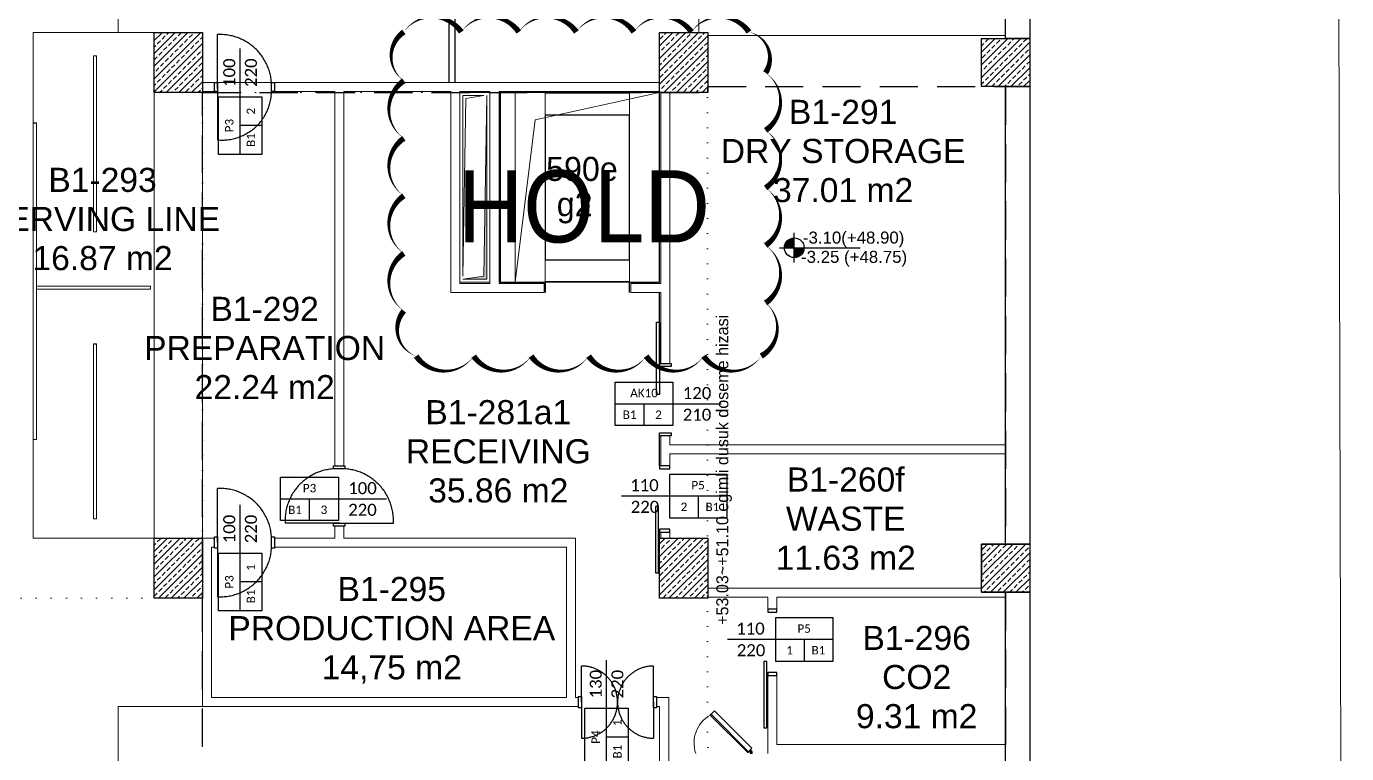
# Model space of a CAD drawing. Header units: metres. Extents: x -20317 to 2216, y -10281 to 3094.
# Drawn here: x -1971 to 223, y -5304 to -4096 of the extents above; entities that cross this region are included whole.
import ezdxf
from ezdxf.enums import TextEntityAlignment as Align

# ---------------------------------------------------------------- set-up
doc = ezdxf.new("R2010")
doc.units = ezdxf.units.M
doc.header["$MEASUREMENT"] = 0
for name, pattern in [('DASHED2', [9.525, 6.35, -3.175]), ('DOT2', [0.125, 0, -0.125]), ('HIDDEN', [9.525, 6.35, -3.175]), ('Wipeout_Contour', [5, 0, -5])]:
    doc.linetypes.add(name, pattern=pattern)
doc.layers.get('0').update_dxf_attribs({"color": 30, "lineweight": 0})
for name, color, linetype, lineweight in [('Ag-040', 2, 'Continuous', 20), ('AG-FURNITURE', 9, 'Continuous', 9), ('AG-Wall', 4, 'Continuous', 20), ('AG-Wall-Cold Room Panel', 1, 'Continuous', 18), ('AI-040', 2, 'Continuous', 20), ('AI-040 @ 250', 2, 'Continuous', 20), ('HOLD', 7, 'Continuous', 0), ('IMAR', 1, 'Continuous', 20), ('shaft', 3, 'Continuous', 20), ('SP1-Equipment', 4, 'Continuous', 9), ('SP2-Flooring', 4, 'DASHED2', 9)]:
    doc.layers.add(name, color=color, linetype=linetype, lineweight=lineweight)
for name, color, linetype in [('AG-DOOR', 2, 'Continuous'), ('AG-DOOR-NOTATION-WOODDEN', 60, 'Continuous'), ('AG-DOOR-OPENING', 9, 'HIDDEN'), ('AG-DOOR-POLYETHYLENE', 213, 'Continuous'), ('AG-PLASTER', 73, 'Continuous'), ('AR-WALL-GYP-WHITE', 44, 'Continuous'), ('V-0_Hatch_Concrete', 252, 'Continuous'), ('V-0_Notation_Level_200', 2, 'Continuous'), ('V-2_Column', 160, 'Continuous'), ('V-5_Mechanical', 222, 'Continuous')]:
    doc.layers.add(name, color=color, linetype=linetype)
doc.styles.add('$0$ARIAL', font='arial.ttf', dxfattribs={"width": 0.9})
doc.styles.add('ALANLAR_B8$0$ALANLAR_B8$0$VIVA_100', font='arial.ttf', dxfattribs={"height": 25})
doc.styles.add('ARIAL-ING', font='arial.ttf')
doc.styles.add('CALIBRI LIGHT', font='calibril.ttf')
doc.styles.add('IIS IKEA SANS', font='')
doc.styles.get('IIS IKEA SANS').set_extended_font_data('IKEA Sans')

# ---------------------------------------------------------------- blocks, each defined once
blk = doc.blocks.new('$0$150714_ARSA$0$KOLON 80X120')
at = {"layer": 'V-0_Hatch_Concrete'}
h = blk.add_hatch(dxfattribs=at)
h.set_pattern_fill('ANSI33', color=256, scale=60)
h.set_pattern_definition([(45, (-19036.79, -4512.143), (-10.606602, 10.606602), []), (45, (-19026.183, -4512.143), (-10.606602, 10.606602), [7.5, -3.75])])
h.paths.add_polyline_path([(0, 100), (80, 100), (80, 0), (0, 0)])
blk.add_lwpolyline([(0, 100), (80, 100), (80, 0), (0, 0), (0, 100)])
blk = doc.blocks.new('kolon 80x80')
at = {"layer": 'V-0_Hatch_Concrete'}
h = blk.add_hatch(dxfattribs=at)
h.set_pattern_fill('ANSI33', color=256, scale=0.6)
h.set_pattern_definition([(45, (-190.3679, -46.12143), (-0.10606602, 0.10606602), []), (45, (-190.26183, -46.12143), (-0.10606602, 0.10606602), [0.075, -0.0375])])
h.paths.add_polyline_path([(0, -0.8), (0.8, -0.8), (0.8, 0), (0, 0)])
blk.add_lwpolyline([(0, -0.8), (0, 0), (0.8, 0), (0.8, -0.8)], close=True)
blk = doc.blocks.new('*U16')
at = {"style": '$0$ARIAL'}
for tag, p in [('NO', (1.676, 0.8)), ('MAHAL', (1.676, -1.8)), ('ALAN', (1.676, -4.4))]:
    blk.add_attdef(tag, text='', height=1.6, dxfattribs=at).set_placement(p, align=Align.MIDDLE_CENTER)
blk = doc.blocks.new('A$C022B2E79')
at = {"layer": 'AG-Wall-Cold Room Panel', "ltscale": 1000}
for points in [[(1.8, 69.8, -0.39805), (1.9, 69.8), (5.2, 66.8), (3, 64.6), (0, 67.8, -0.39805), (0, 68)], [(2.9, 69.6, 0.617768), (3.4, 69.9), (3.5, 71), (0.3, 71), (0.4, 69.9, 0.617768), (0.9, 69.6, -0.364026)], [(0.6, 66.6), (0.4, 69.9, 0.617768), (0.9, 69.6, -0.364026), (2.9, 69.6, 0.617768), (3.4, 69.9), (3.3, 66.6, -0.39805), (3.2, 66.5), (0.7, 66.5, -0.39805)], [(68.5, 5.7, 0.491935), (69.9, 7.1), (7.7, 69.3, 0.499706), (6.3, 67.9)]]:
    blk.add_lwpolyline(points, format="xyb", close=True, dxfattribs=at)
blk.add_lwpolyline([(62.9, 0), (68.5, 5.7), (6.3, 67.9), (0.6, 62.2), (62.9, 0)], dxfattribs=at)
blk.add_circle((1.9, 67.9), 1, dxfattribs=at)
blk.add_circle((1.9, 67.9), 1, dxfattribs=at)
blk.add_arc((43.5, 53.5), 53.4, 299.6259, 19.0898, dxfattribs=at)
blk = doc.blocks.new('*U46')
for p, q in [((0, -493), (0, 493)), ((-493, 0), (2191, 0))]:
    blk.add_line(p, q)
at = {"const_width": 328}
for points in [[(0, 164, 0.414214), (-164, 0, 0.414214)], [(0, -164, 0.414214), (164, 0, 0.414214)]]:
    blk.add_lwpolyline(points, format="xyb", dxfattribs=at)
blk.add_circle((0, 0), 328)
at = {"style": 'ALANLAR_B8$0$ALANLAR_B8$0$VIVA_100'}
for tag, p in [('%%P0.00', (1897, 137)), ('-0.07', (1834, -502))]:
    blk.add_attdef(tag, text='', height=400, dxfattribs=at).set_placement(p, align=Align.RIGHT)
blk = doc.blocks.new('Wall_170_1', base_point=(-14433, -49338))
at = {"color": 254, "linetype": 'Wipeout_Contour', "lineweight": 0, "ltscale": 207201.36117}
blk.add_wipeout([(-16333, -49288), (-16333, -49338), (-15373, -49338), (-15373, -49288)], dxfattribs=at).dxf.layer = 'SP1-Equipment'
at = {"layer": 'SP1-Equipment', "color": 7, "linetype": 'Continuous', "lineweight": 20}
blk.add_line((-16333, -49288), (-16333, -49338), dxfattribs=at)
at = {"color": 254, "linetype": 'Wipeout_Contour', "lineweight": 0, "ltscale": 206052.066139}
blk.add_wipeout([(-15343, -49288), (-15343, -49338), (-14433, -49338), (-14433, -49288)], dxfattribs=at).dxf.layer = 'SP1-Equipment'
at = {"layer": 'SP1-Equipment', "color": 7, "linetype": 'Continuous', "lineweight": 20}
blk.add_line((-14433, -49338), (-14433, -49288), dxfattribs=at)
at = {"color": 254, "linetype": 'Wipeout_Contour', "lineweight": 0, "ltscale": 361626.926462}
blk.add_wipeout([(-15373, -49338), (-15343, -49338), (-15343, -49313), (-15347, -49324), (-15358, -49328), (-15368, -49324), (-15373, -49313)], dxfattribs=at).dxf.layer = 'SP1-Equipment'
at = {"color": 254, "linetype": 'Wipeout_Contour', "lineweight": 0, "ltscale": 361462.396585}
blk.add_wipeout([(-15373, -49313), (-15368, -49303), (-15358, -49298), (-15347, -49303), (-15343, -49313), (-15343, -49288), (-15373, -49288)], dxfattribs=at).dxf.layer = 'SP1-Equipment'
at = {"layer": 'SP1-Equipment', "color": 7, "linetype": 'Continuous', "lineweight": 20}
for p, q in [((-14433, -49288), (-16333, -49288)), ((-16333, -49338), (-14433, -49338))]:
    blk.add_line(p, q, dxfattribs=at)
blk = doc.blocks.new('Wall_171_1', base_point=(-16383, -52056))
at = {"color": 254, "linetype": 'Wipeout_Contour', "lineweight": 0, "ltscale": 198312.265865}
blk.add_wipeout([(-16333, -46797), (-16383, -46797), (-16383, -46806), (-16333, -46806)], dxfattribs=at).dxf.layer = 'SP1-Equipment'
at = {"color": 254, "linetype": 'Wipeout_Contour', "lineweight": 0, "ltscale": 200488.028251}
blk.add_wipeout([(-16333, -46836), (-16383, -46836), (-16383, -47918), (-16333, -47918)], dxfattribs=at).dxf.layer = 'SP1-Equipment'
at = {"color": 254, "linetype": 'Wipeout_Contour', "lineweight": 0, "ltscale": 347208.954913}
blk.add_wipeout([(-16383, -46836), (-16362, -46836), (-16373, -46832), (-16377, -46821), (-16373, -46810), (-16362, -46806), (-16383, -46806)], dxfattribs=at).dxf.layer = 'SP1-Equipment'
at = {"color": 254, "linetype": 'Wipeout_Contour', "lineweight": 0, "ltscale": 205206.508532}
blk.add_wipeout([(-16333, -47948), (-16383, -47948), (-16383, -49298), (-16333, -49298)], dxfattribs=at).dxf.layer = 'SP1-Equipment'
at = {"color": 254, "linetype": 'Wipeout_Contour', "lineweight": 0, "ltscale": 347152.068515}
blk.add_wipeout([(-16362, -46806), (-16351, -46810), (-16347, -46821), (-16351, -46832), (-16362, -46836), (-16333, -46836), (-16333, -46806)], dxfattribs=at).dxf.layer = 'SP1-Equipment'
at = {"color": 254, "linetype": 'Wipeout_Contour', "lineweight": 0, "ltscale": 354564.715122}
blk.add_wipeout([(-16383, -47948), (-16360, -47948), (-16370, -47944), (-16375, -47933), (-16370, -47923), (-16360, -47918), (-16383, -47918)], dxfattribs=at).dxf.layer = 'SP1-Equipment'
at = {"color": 254, "linetype": 'Wipeout_Contour', "lineweight": 0, "ltscale": 210749.615782}
blk.add_wipeout([(-16333, -49328), (-16383, -49328), (-16383, -50838), (-16333, -50838)], dxfattribs=at).dxf.layer = 'SP1-Equipment'
at = {"layer": 'SP1-Equipment', "color": 7, "linetype": 'Continuous', "lineweight": 20}
blk.add_line((-16333, -46797), (-16383, -46797), dxfattribs=at)
at = {"color": 254, "linetype": 'Wipeout_Contour', "lineweight": 0, "ltscale": 354508.994104}
blk.add_wipeout([(-16360, -47918), (-16349, -47923), (-16345, -47933), (-16349, -47944), (-16360, -47948), (-16333, -47948), (-16333, -47918)], dxfattribs=at).dxf.layer = 'SP1-Equipment'
at = {"color": 254, "linetype": 'Wipeout_Contour', "lineweight": 0, "ltscale": 363716.422833}
blk.add_wipeout([(-16383, -49328), (-16358, -49328), (-16369, -49324), (-16373, -49313), (-16369, -49303), (-16358, -49298), (-16383, -49298)], dxfattribs=at).dxf.layer = 'SP1-Equipment'
at = {"color": 254, "linetype": 'Wipeout_Contour', "lineweight": 0, "ltscale": 215923.097581}
blk.add_wipeout([(-16333, -50868), (-16383, -50868), (-16383, -52016), (-16333, -52016)], dxfattribs=at).dxf.layer = 'SP1-Equipment'
at = {"color": 254, "linetype": 'Wipeout_Contour', "lineweight": 0, "ltscale": 363662.102011}
blk.add_wipeout([(-16358, -49298), (-16348, -49303), (-16343, -49313), (-16348, -49324), (-16358, -49328), (-16333, -49328), (-16333, -49298)], dxfattribs=at).dxf.layer = 'SP1-Equipment'
at = {"color": 254, "linetype": 'Wipeout_Contour', "lineweight": 0, "ltscale": 373965.72408}
blk.add_wipeout([(-16383, -50868), (-16361, -50868), (-16372, -50864), (-16376, -50853), (-16372, -50842), (-16361, -50838), (-16383, -50838)], dxfattribs=at).dxf.layer = 'SP1-Equipment'
at = {"color": 254, "linetype": 'Wipeout_Contour', "lineweight": 0, "ltscale": 218245.229836}
blk.add_wipeout([(-16333, -52046), (-16383, -52046), (-16383, -52056), (-16333, -52056)], dxfattribs=at).dxf.layer = 'SP1-Equipment'
at = {"color": 254, "linetype": 'Wipeout_Contour', "lineweight": 0, "ltscale": 373912.900157}
blk.add_wipeout([(-16361, -50838), (-16350, -50842), (-16346, -50853), (-16350, -50864), (-16361, -50868), (-16333, -50868), (-16333, -50838)], dxfattribs=at).dxf.layer = 'SP1-Equipment'
at = {"color": 254, "linetype": 'Wipeout_Contour', "lineweight": 0, "ltscale": 381824.726919}
blk.add_wipeout([(-16383, -52046), (-16360, -52046), (-16371, -52042), (-16375, -52031), (-16371, -52021), (-16360, -52016), (-16383, -52016)], dxfattribs=at).dxf.layer = 'SP1-Equipment'
at = {"color": 254, "linetype": 'Wipeout_Contour', "lineweight": 0, "ltscale": 381772.985212}
blk.add_wipeout([(-16360, -52016), (-16349, -52021), (-16345, -52031), (-16349, -52042), (-16360, -52046), (-16333, -52046), (-16333, -52016)], dxfattribs=at).dxf.layer = 'SP1-Equipment'
at = {"layer": 'SP1-Equipment', "color": 7, "linetype": 'Continuous', "lineweight": 20}
for p, q in [((-16383, -46797), (-16383, -52056)), ((-16333, -52056), (-16333, -46797)), ((-16383, -52056), (-16333, -52056))]:
    blk.add_line(p, q, dxfattribs=at)
blk = doc.blocks.new('Wall_172_1', base_point=(-15383, -48388))
at = {"color": 254, "linetype": 'Wipeout_Contour', "lineweight": 0, "ltscale": 192022.916666}
blk.add_wipeout([(-15333, -45480), (-15383, -45480), (-15383, -45486), (-15333, -45486)], dxfattribs=at).dxf.layer = 'SP1-Equipment'
at = {"color": 254, "linetype": 'Wipeout_Contour', "lineweight": 0, "ltscale": 194701.734245}
blk.add_wipeout([(-15333, -45516), (-15383, -45516), (-15383, -46861), (-15333, -46861)], dxfattribs=at).dxf.layer = 'SP1-Equipment'
at = {"color": 254, "linetype": 'Wipeout_Contour', "lineweight": 0, "ltscale": 336189.725364}
blk.add_wipeout([(-15383, -45516), (-15359, -45516), (-15370, -45511), (-15374, -45501), (-15370, -45490), (-15359, -45486), (-15383, -45486)], dxfattribs=at).dxf.layer = 'SP1-Equipment'
at = {"color": 254, "linetype": 'Wipeout_Contour', "lineweight": 0, "ltscale": 200137.150404}
blk.add_wipeout([(-15333, -46891), (-15383, -46891), (-15383, -48346), (-15333, -48346)], dxfattribs=at).dxf.layer = 'SP1-Equipment'
at = {"color": 254, "linetype": 'Wipeout_Contour', "lineweight": 0, "ltscale": 336134.549065}
blk.add_wipeout([(-15359, -45486), (-15348, -45490), (-15344, -45501), (-15348, -45511), (-15359, -45516), (-15333, -45516), (-15333, -45486)], dxfattribs=at).dxf.layer = 'SP1-Equipment'
at = {"color": 254, "linetype": 'Wipeout_Contour', "lineweight": 0, "ltscale": 345323.466284}
blk.add_wipeout([(-15383, -46891), (-15359, -46891), (-15369, -46887), (-15374, -46876), (-15369, -46866), (-15359, -46861), (-15383, -46861)], dxfattribs=at).dxf.layer = 'SP1-Equipment'
at = {"color": 254, "linetype": 'Wipeout_Contour', "lineweight": 0, "ltscale": 203043.145615}
blk.add_wipeout([(-15333, -48376), (-15383, -48376), (-15383, -48388), (-15333, -48388)], dxfattribs=at).dxf.layer = 'SP1-Equipment'
at = {"layer": 'SP1-Equipment', "color": 7, "linetype": 'Continuous', "lineweight": 20}
blk.add_line((-15333, -45480), (-15383, -45480), dxfattribs=at)
at = {"color": 254, "linetype": 'Wipeout_Contour', "lineweight": 0, "ltscale": 345269.749412}
blk.add_wipeout([(-15359, -46861), (-15348, -46866), (-15344, -46876), (-15348, -46887), (-15359, -46891), (-15333, -46891), (-15333, -46861)], dxfattribs=at).dxf.layer = 'SP1-Equipment'
at = {"color": 254, "linetype": 'Wipeout_Contour', "lineweight": 0, "ltscale": 355215.109892}
blk.add_wipeout([(-15383, -48376), (-15361, -48376), (-15372, -48371), (-15376, -48361), (-15372, -48350), (-15361, -48346), (-15383, -48346)], dxfattribs=at).dxf.layer = 'SP1-Equipment'
at = {"color": 254, "linetype": 'Wipeout_Contour', "lineweight": 0, "ltscale": 355162.897255}
blk.add_wipeout([(-15361, -48346), (-15350, -48350), (-15346, -48361), (-15350, -48371), (-15361, -48376), (-15333, -48376), (-15333, -48346)], dxfattribs=at).dxf.layer = 'SP1-Equipment'
at = {"layer": 'SP1-Equipment', "color": 7, "linetype": 'Continuous', "lineweight": 20}
for p, q in [((-15383, -45480), (-15383, -48388)), ((-15333, -48388), (-15333, -45480)), ((-15383, -48388), (-15333, -48388))]:
    blk.add_line(p, q, dxfattribs=at)
blk = doc.blocks.new('Wall_173_1', base_point=(-15333, -50238))
at = {"color": 254, "linetype": 'Wipeout_Contour', "lineweight": 0, "ltscale": 221347.691694}
blk.add_wipeout([(-15383, -53166), (-15333, -53166), (-15333, -53160), (-15383, -53160)], dxfattribs=at).dxf.layer = 'SP1-Equipment'
at = {"color": 254, "linetype": 'Wipeout_Contour', "lineweight": 0, "ltscale": 218571.45736}
blk.add_wipeout([(-15383, -53130), (-15333, -53130), (-15333, -51749), (-15383, -51749)], dxfattribs=at).dxf.layer = 'SP1-Equipment'
at = {"color": 254, "linetype": 'Wipeout_Contour', "lineweight": 0, "ltscale": 213031.834597}
blk.add_wipeout([(-15383, -51719), (-15333, -51719), (-15333, -50271), (-15383, -50271)], dxfattribs=at).dxf.layer = 'SP1-Equipment'
at = {"color": 254, "linetype": 'Wipeout_Contour', "lineweight": 0, "ltscale": 387265.683132}
blk.add_wipeout([(-15383, -53130), (-15383, -53160), (-15360, -53160), (-15371, -53156), (-15375, -53145), (-15371, -53135), (-15360, -53130)], dxfattribs=at).dxf.layer = 'SP1-Equipment'
at = {"color": 254, "linetype": 'Wipeout_Contour', "lineweight": 0, "ltscale": 210137.247603}
blk.add_wipeout([(-15383, -50241), (-15333, -50241), (-15333, -50238), (-15383, -50238)], dxfattribs=at).dxf.layer = 'SP1-Equipment'
at = {"color": 254, "linetype": 'Wipeout_Contour', "lineweight": 0, "ltscale": 377790.922296}
blk.add_wipeout([(-15383, -51719), (-15383, -51749), (-15362, -51749), (-15372, -51745), (-15377, -51734), (-15372, -51724), (-15362, -51719)], dxfattribs=at).dxf.layer = 'SP1-Equipment'
at = {"color": 254, "linetype": 'Wipeout_Contour', "lineweight": 0, "ltscale": 387217.787333}
blk.add_wipeout([(-15360, -53130), (-15349, -53135), (-15345, -53145), (-15349, -53156), (-15360, -53160), (-15333, -53160), (-15333, -53130)], dxfattribs=at).dxf.layer = 'SP1-Equipment'
at = {"layer": 'SP1-Equipment', "color": 7, "linetype": 'Continuous', "lineweight": 20}
blk.add_line((-15383, -53166), (-15333, -53166), dxfattribs=at)
at = {"color": 254, "linetype": 'Wipeout_Contour', "lineweight": 0, "ltscale": 367875.05554}
blk.add_wipeout([(-15383, -50241), (-15383, -50271), (-15358, -50271), (-15368, -50266), (-15373, -50256), (-15368, -50245), (-15358, -50241)], dxfattribs=at).dxf.layer = 'SP1-Equipment'
at = {"color": 254, "linetype": 'Wipeout_Contour', "lineweight": 0, "ltscale": 377741.835805}
blk.add_wipeout([(-15362, -51719), (-15351, -51724), (-15347, -51734), (-15351, -51745), (-15362, -51749), (-15333, -51749), (-15333, -51719)], dxfattribs=at).dxf.layer = 'SP1-Equipment'
at = {"color": 254, "linetype": 'Wipeout_Contour', "lineweight": 0, "ltscale": 367824.633291}
blk.add_wipeout([(-15358, -50241), (-15347, -50245), (-15343, -50256), (-15347, -50266), (-15358, -50271), (-15333, -50271), (-15333, -50241)], dxfattribs=at).dxf.layer = 'SP1-Equipment'
at = {"layer": 'SP1-Equipment', "color": 7, "linetype": 'Continuous', "lineweight": 20}
for p, q in [((-15383, -50238), (-15383, -53166)), ((-15333, -50238), (-15383, -50238)), ((-15333, -53166), (-15333, -50238))]:
    blk.add_line(p, q, dxfattribs=at)
blk = doc.blocks.new('A$C261E3135')
at = {"layer": 'IMAR', "lineweight": 20}
blk.add_lwpolyline([(27.584, -93.428), (9.075, -6.224), (7.982, -4.119), (4.604, -0.557), (2.842, 0.329), (-93.302, -10.366)], dxfattribs=at)
blk = doc.blocks.new('*U118')
blk.add_lwpolyline([(1000, -450), (2200, -450), (2200, 450), (1000, 450)], close=True)
for points in [[(2200, 0), (0, 0)], [(1600, -450), (1600, 0)]]:
    blk.add_lwpolyline(points)
at = {"style": 'CALIBRI LIGHT'}
for tag, height, p in [('GENİŞLİK', 250, (500, 225)), ('KAPIKODU', 175, (1600, 225)), ('YÜKSEKLİK', 250, (500, -225)), ('KATTAKI.SAYISI', 175, (1300, -225)), ('BULUNDUGU.KAT', 175, (1900, -225))]:
    blk.add_attdef(tag, text='', height=height, dxfattribs=at).set_placement(p, align=Align.MIDDLE_CENTER)

msp = doc.modelspace()

# ---------------------------------------------------------------- hatches: boundary and pattern name
at = {"layer": 'shaft'}
h = msp.add_hatch(color=256, dxfattribs=at)
h.dxf.hatch_style = 1
h.paths.add_polyline_path([(-1245.4, -4515.9), (-1205.4, -4515.9), (-1205.4, -4210.9), (-1210.4, -4510.9)])

# ---------------------------------------------------------------- linework, layer by layer
for points in [[(-1108.4, -4206.9), (-968.4, -4206.9), (-968.4, -4243.4), (-1108.4, -4243.4)], [(-1108.4, -4483.4), (-968.4, -4483.4), (-968.4, -4519.9), (-1108.4, -4519.9)]]:
    msp.add_lwpolyline(points, close=True)
at = {"layer": 'Ag-040', "color": 2, "linetype": 'HIDDEN', "lineweight": -2, "ltscale": 10, "transparency": 33554610}
msp.add_lwpolyline([(-343.4, -7475.9), (-838.4, -7475.9), (-838.4, -6625.9), (-1678.4, -6625.9), (-1678.4, -4205.9), (-838.4, -4205.9), (-838.4, -4195.9), (-343.4, -4195.9), (-343.4, -4955.9), (-383.4, -4955.9), (-383.4, -5035.9), (-343.4, -5035.9), (-343.4, -5795.9), (-383.4, -5795.9), (-383.4, -5875.9), (-343.4, -5875.9), (-343.4, -6635.9), (-383.4, -6635.9), (-383.4, -6715.9), (-343.4, -6715.9), (-343.4, -6820.9)], close=True, dxfattribs=at)
at = {"layer": 'AG-DOOR', "ltscale": 0.3}
for points in [[(-1658.4, -4188.9), (-1653.4, -4188.9), (-1653.4, -4203.9), (-1658.4, -4203.9)], [(-1563.4, -4188.9), (-1558.4, -4188.9), (-1558.4, -4203.9), (-1563.4, -4203.9)], [(-1460.4, -4830.9), (-1460.4, -4825.9), (-1441.4, -4825.9), (-1441.4, -4830.9)], [(-918.4, -4825.9), (-918.4, -4830.9), (-901.4, -4830.9), (-901.4, -4825.9)], [(-925.4, -5003.4), (-920.4, -5003.4), (-920.4, -4893.4), (-925.4, -4893.4)], [(-1460.4, -4925.9), (-1460.4, -4920.9), (-1441.4, -4920.9), (-1441.4, -4925.9)], [(-918.4, -4930.9), (-918.4, -4935.9), (-901.4, -4935.9), (-901.4, -4930.9)], [(-1658.4, -4943.9), (-1653.4, -4943.9), (-1653.4, -4962.9), (-1658.4, -4962.9)], [(-1563.4, -4943.9), (-1558.4, -4943.9), (-1558.4, -4962.9), (-1563.4, -4962.9)], [(-738.4, -5063.9), (-738.4, -5068.9), (-723.4, -5068.9), (-723.4, -5063.9)], [(-745.4, -5261.1), (-740.4, -5261.1), (-740.4, -5151.1), (-745.4, -5151.1)], [(-738.4, -5168.9), (-738.4, -5173.9), (-723.4, -5173.9), (-723.4, -5168.9)], [(-1048.4, -5227.9), (-1053.4, -5227.9), (-1053.4, -5208.9), (-1048.4, -5208.9)], [(-923.4, -5227.9), (-928.4, -5227.9), (-928.4, -5208.9), (-923.4, -5208.9)]]:
    msp.add_lwpolyline(points, close=True, dxfattribs=at)
at = {"layer": 'AG-DOOR'}
for points in [[(-918.4, -4707.3), (-923.4, -4707.3), (-923.4, -4587.3), (-918.4, -4587.3), (-918.4, -4707.3)], [(-899.4, -4655.9), (-899.4, -4660.9), (-918.4, -4660.9), (-918.4, -4655.9), (-899.4, -4655.9)], [(-899.4, -4770.9), (-899.4, -4775.9), (-918.4, -4775.9), (-918.4, -4770.9), (-899.4, -4770.9)]]:
    msp.add_lwpolyline(points, dxfattribs=at)
at = {"layer": 'AG-DOOR-OPENING', "ltscale": 150}
for points in [[(-1653.4, -4199.4), (-1653.4, -4109.4)], [(-1653.4, -4199.4), (-1653.4, -4284.4)], [(-1653.4, -4953.4), (-1653.4, -4863.4)], [(-1450.9, -4920.9), (-1540.9, -4920.9)], [(-1450.9, -4920.9), (-1360.9, -4920.9)], [(-1653.4, -4953.4), (-1653.4, -5043.4)], [(-1048.4, -5218.4), (-1048.4, -5158.4)], [(-928.4, -5218.4), (-928.4, -5158.4)], [(-1048.4, -5218.4), (-1048.4, -5278.4)], [(-928.4, -5218.4), (-928.4, -5278.4)]]:
    msp.add_lwpolyline(points, dxfattribs=at)
for centre, radius, start, end in [((-1649.3, -4195.3), 86, 357.2726, 92.7274), ((-1645.5, -4202.6), 82.1, 264.448, 2.2789), ((-1455, -4916.8), 86, 87.2726, 182.7274), ((-1446.8, -4916.8), 86, 357.2726, 92.7274), ((-1649.3, -4949.3), 86, 357.2726, 92.7274), ((-1649.3, -4957.5), 86, 267.2726, 2.7274), ((-1048.4, -5218.4), 60, 0, 90), ((-928.4, -5218.4), 60, 90, 180), ((-1048.4, -5218.4), 60, 270, 360), ((-928.4, -5218.4), 60, 180, 270)]:
    msp.add_arc(centre, radius, start, end, dxfattribs=at)
at = {"layer": 'AG-PLASTER'}
for p, q in [((-918.4, -4205.9), (-1183.4, -4205.9)), ((-1183.4, -4205.9), (-1183.4, -4520.9)), ((-918.4, -4520.9), (-918.4, -4205.9)), ((-1183.4, -4520.9), (-1108.4, -4520.9)), ((-1108.4, -4520.9), (-1108.4, -4537.9)), ((-968.4, -4537.9), (-968.4, -4520.9)), ((-968.4, -4520.9), (-918.4, -4520.9)), ((-918.4, -4655.9), (-918.4, -4537.9)), ((-918.4, -4825.9), (-918.4, -4775.9)), ((-918.4, -4945.9), (-918.4, -4935.9))]:
    msp.add_line(p, q, dxfattribs=at)
at = {"layer": 'AG-Wall'}
for p, q in [((-853.4, -3365.9), (-853.4, -4105.9)), ((-1265.4, -4537.9), (-1265.4, -4203.9)), ((-1250.4, -4522.9), (-1250.4, -4203.9)), ((-1200.4, -4522.9), (-1250.4, -4522.9)), ((-1458.4, -4825.9), (-1443.4, -4825.9)), ((-1678.4, -4945.9), (-1678.4, -5225.9)), ((-1658.4, -4945.9), (-1678.4, -4945.9)), ((-1658.4, -4960.9), (-1658.4, -4945.9)), ((-1458.4, -4945.9), (-1558.4, -4945.9)), ((-1558.4, -4960.9), (-1558.4, -4945.9)), ((-1058.4, -4945.9), (-1443.4, -4945.9)), ((-1658.4, -4960.9), (-1663.4, -4960.9)), ((-1663.4, -4960.9), (-1663.4, -5210.9)), ((-1073.4, -4960.9), (-1558.4, -4960.9)), ((-723.4, -5063.9), (-738.4, -5063.9)), ((-723.4, -5173.9), (-738.4, -5173.9)), ((-1073.4, -5210.9), (-1663.4, -5210.9)), ((-1053.4, -5210.9), (-1058.4, -5210.9)), ((-1053.4, -5225.9), (-1678.4, -5225.9))]:
    msp.add_line(p, q, dxfattribs=at)
at = {"layer": 'AG-Wall', "linetype": 'Continuous', "transparency": 33554687}
for p, q in [((-1658.4, -4188.9), (-1678.4, -4188.9)), ((-1658.4, -4203.9), (-1658.4, -4188.9)), ((-1200.4, -4188.9), (-1558.4, -4188.9)), ((-1558.4, -4203.9), (-1558.4, -4188.9)), ((-1200.4, -4188.9), (-918.4, -4188.9)), ((-1658.4, -4203.9), (-1678.4, -4203.9)), ((-1458.4, -4203.9), (-1558.4, -4203.9)), ((-1265.4, -4203.9), (-1443.4, -4203.9)), ((-1200.4, -4203.9), (-1250.4, -4203.9)), ((-1200.4, -4522.9), (-1200.4, -4203.9)), ((-918.4, -4203.9), (-1185.4, -4203.9)), ((-1185.4, -4203.9), (-1185.4, -4522.9)), ((-916.4, -4522.9), (-916.4, -4205.9)), ((-901.4, -4205.9), (-901.4, -4655.9)), ((-1110.4, -4537.9), (-1265.4, -4537.9)), ((-1185.4, -4522.9), (-1110.4, -4522.9)), ((-1110.4, -4522.9), (-1110.4, -4537.9)), ((-966.4, -4537.9), (-966.4, -4522.9)), ((-966.4, -4522.9), (-916.4, -4522.9)), ((-916.4, -4537.9), (-966.4, -4537.9)), ((-916.4, -4655.9), (-916.4, -4537.9))]:
    msp.add_line(p, q, dxfattribs=at)
at = {"layer": 'AG-Wall', "ltscale": 0.3}
for p, q in [((-1458.4, -4203.9), (-1458.4, -4825.9)), ((-1443.4, -4203.9), (-1443.4, -4825.9)), ((-1443.4, -4925.9), (-1458.4, -4925.9)), ((-1458.4, -4925.9), (-1458.4, -4945.9)), ((-1443.4, -4925.9), (-1443.4, -4945.9))]:
    msp.add_line(p, q, dxfattribs=at)
at = {"layer": 'AG-Wall', "ltscale": 2.5}
for p, q in [((-901.4, -4775.9), (-916.4, -4775.9)), ((-916.4, -4775.9), (-916.4, -4825.9)), ((-901.4, -4775.9), (-901.4, -4790.9)), ((-343.4, -4790.9), (-901.4, -4790.9)), ((-918.4, -4825.9), (-901.4, -4825.9)), ((-343.4, -4805.9), (-901.4, -4805.9)), ((-901.4, -4805.9), (-901.4, -4825.9)), ((-918.4, -4935.9), (-901.4, -4935.9)), ((-916.4, -4935.9), (-916.4, -4945.9)), ((-901.4, -4935.9), (-901.4, -4945.9)), ((-1058.4, -4945.9), (-1058.4, -5210.9)), ((-1073.4, -4960.9), (-1073.4, -5210.9)), ((-838.4, -5028.9), (-383.4, -5028.9)), ((-838.4, -5043.9), (-738.4, -5043.9)), ((-738.4, -5043.9), (-738.4, -5063.9)), ((-723.4, -5043.9), (-723.4, -5063.9)), ((-723.4, -5043.9), (-343.4, -5043.9)), ((-723.4, -5173.9), (-738.4, -5173.9)), ((-738.4, -5173.9), (-738.4, -5303.9)), ((-723.4, -5173.9), (-723.4, -5288.9)), ((-1053.4, -5210.9), (-1053.4, -5225.9)), ((-923.4, -5210.9), (-903.4, -5210.9)), ((-923.4, -5210.9), (-923.4, -5225.9)), ((-903.4, -5210.9), (-903.4, -5785.9)), ((-918.4, -5225.9), (-918.4, -5785.9)), ((-723.4, -5288.9), (-343.4, -5288.9))]:
    msp.add_line(p, q, dxfattribs=at)
for points in [[(-838.4, -4110.9), (-343.4, -4110.9)], [(-923.4, -5225.9), (-918.4, -5225.9)]]:
    msp.add_lwpolyline(points, dxfattribs=at)
at = {"layer": 'AG-Wall', "linetype": 'Continuous', "transparency": 33554687}
msp.add_lwpolyline([(-916.4, -4655.9), (-901.4, -4655.9)], dxfattribs=at)
at = {"layer": 'AR-WALL-GYP-WHITE', "ltscale": 0.3}
for p, q in [((-1268.4, -4188.9), (-1268.4, -3000.9)), ((-1258.4, -4188.9), (-1258.4, -3515.9))]:
    msp.add_line(p, q, dxfattribs=at)
at = {"layer": 'HOLD'}
msp.add_lwpolyline([(-1343.6, -4105.1, 0, 9.56, -0.520567), (-1248, -4105.1, 0, 9.56, -0.520567), (-1152.4, -4105.1, 0, 9.56, -0.520567), (-1056.8, -4105.1, 0, 9.56, -0.520567), (-961.2, -4105.1, 0, 9.56, -0.520567), (-865.6, -4105.1, 0, 9.56, -0.520567), (-770, -4105.1, 0, 9.56, -0.520567), (-742.3, -4172.9, 0, 9.56, -0.520567), (-742.3, -4268.5, 0, 9.56, -0.520567), (-742.3, -4364.1, 0, 9.56, -0.520567), (-742.3, -4459.7, 0, 9.56, -0.520567), (-742.3, -4555.3, 0, 9.56, -0.520567), (-749.6, -4643.6, 0, 9.56, -0.520567), (-845.2, -4643.6, 0, 9.56, -0.520567), (-940.8, -4643.6, 0, 9.56, -0.520567), (-1036.4, -4643.6, 0, 9.56, -0.520567), (-1132, -4643.6, 0, 9.56, -0.520567), (-1227.5, -4643.6, 0, 9.56, -0.520567), (-1323.1, -4643.6, 0, 9.56, -0.520567), (-1343.6, -4568.5, 0, 9.56, -0.520567), (-1343.6, -4472.9, 0, 9.56, -0.520567), (-1343.6, -4377.3, 0, 9.56, -0.520567), (-1343.6, -4281.7, 0, 9.56, -0.520567), (-1343.6, -4186.1, 0, 9.56, -0.520567)], format="xyseb", close=True, dxfattribs=at)
at = {"layer": 'shaft', "linetype": 'DOT2', "ltscale": 200}
msp.add_line((-838.4, -8405.9), (-838.7, -4095.9), dxfattribs=at)
at = {"layer": 'shaft', "linetype": 'DOT2', "ltscale": 20000}
msp.add_line((-303.4, -4095.9), (-838.7, -4095.9), dxfattribs=at)
at = {"layer": 'shaft', "linetype": 'DOT2', "ltscale": 200}
msp.add_lwpolyline([(-1213.4, -4205.9), (-1678.4, -4205.9), (-1678.4, -5045.9), (-3358.4, -5045.9), (-3358.4, -6625.9)], dxfattribs=at)
at = {"layer": 'shaft'}
for points in [[(-1200.4, -4520.9), (-1200.4, -4205.9), (-1250.4, -4205.9), (-1250.4, -4520.9)], [(-1158.4, -4205.9), (-918.4, -4205.9), (-918.4, -4520.9), (-1158.4, -4520.9)]]:
    msp.add_lwpolyline(points, close=True, dxfattribs=at)
for points in [[(-1210.4, -4210.9), (-1245.4, -4210.9), (-1245.4, -4510.9), (-1240.4, -4215.9), (-1210.4, -4210.9)], [(-1245.4, -4515.9), (-1205.4, -4515.9), (-1205.4, -4210.9), (-1210.4, -4510.9), (-1245.4, -4515.9)], [(-1158.4, -4520.9), (-1125.5, -4250.9), (-918.4, -4205.9)]]:
    msp.add_lwpolyline(points, dxfattribs=at)
at = {"layer": 'SP2-Flooring', "color": 30, "linetype": 'Continuous', "lineweight": 20}
for p, q in [((-1818.4, -5225.9), (-1818.4, -6370.9)), ((-1678.4, -5225.9), (-1818.4, -5225.9))]:
    msp.add_line(p, q, dxfattribs=at)
msp.add_lwpolyline([(-1268.4, -3315.9), (-1678.4, -3315.9), (-1678.4, -3365.9), (-1818.4, -3365.9), (-1818.4, -4105.9), (-1678.4, -4105.9), (-1678.4, -4188.9), (-1268.4, -4188.9)], close=True, dxfattribs=at)
at = {"layer": 'V-2_Column'}
for points in [[(-303.4, -3355.9), (-303.4, -4115.9), (-343.4, -4115.9), (-343.4, -3355.9)], [(-303.4, -4195.9), (-303.4, -4955.9), (-343.4, -4955.9), (-343.4, -4195.9)], [(-303.4, -5035.9), (-303.4, -5795.9), (-343.4, -5795.9), (-343.4, -5035.9)]]:
    msp.add_lwpolyline(points, close=True, dxfattribs=at)
at = {"layer": 'V-5_Mechanical', "linetype": 'Continuous', "lineweight": -2, "transparency": 33554610}
msp.add_lwpolyline([(-1108.4, -4483.4), (-968.4, -4483.4), (-968.4, -4243.4), (-1108.4, -4243.4)], close=True, dxfattribs=at)

# ---------------------------------------------------------------- block references
at = {"layer": 'AG-DOOR-NOTATION-WOODDEN', "ltscale": 0.3}
ref = msp.add_blockref('*U118', (-816.3, -4722.9), dxfattribs=dict(at, xscale=-0.08000000000000002, yscale=0.08000000000000002, zscale=0.08000000000000002))
ref.add_attrib('BULUNDUGU.KAT', 'B1', dxfattribs={"layer": '0', "height": 14, "style": 'CALIBRI LIGHT'}).set_placement((-968.3, -4740.9), align=Align.MIDDLE_CENTER)
ref.add_attrib('KATTAKI.SAYISI', '2', dxfattribs={"layer": '0', "height": 14, "style": 'CALIBRI LIGHT'}).set_placement((-920.3, -4740.9), align=Align.MIDDLE_CENTER)
ref.add_attrib('KAPIKODU', 'AK10', dxfattribs={"layer": '0', "height": 14, "style": 'CALIBRI LIGHT'}).set_placement((-944.3, -4704.9), align=Align.MIDDLE_CENTER)
ref.add_attrib('YÜKSEKLİK', '210', dxfattribs={"layer": '0', "height": 20, "style": 'CALIBRI LIGHT'}).set_placement((-856.3, -4740.9), align=Align.MIDDLE_CENTER)
ref.add_attrib('GENİŞLİK', '120', dxfattribs={"layer": '0', "height": 20, "style": 'CALIBRI LIGHT'}).set_placement((-856.3, -4704.9), align=Align.MIDDLE_CENTER)
at = {"layer": 'AG-DOOR-POLYETHYLENE'}
ref = msp.add_blockref('*U118', (-1615.7, -4132.7), dxfattribs=dict(at, xscale=-0.08000000000000002, yscale=0.08000000000000002, zscale=0.08000000000000002, rotation=90))
ref.add_attrib('BULUNDUGU.KAT', 'B1', dxfattribs={"layer": '0', "height": 14, "rotation": 90, "style": 'CALIBRI LIGHT'}).set_placement((-1597.7, -4284.7), align=Align.MIDDLE_CENTER)
ref.add_attrib('KATTAKI.SAYISI', '2', dxfattribs={"layer": '0', "height": 14, "rotation": 90, "style": 'CALIBRI LIGHT'}).set_placement((-1597.7, -4236.7), align=Align.MIDDLE_CENTER)
ref.add_attrib('KAPIKODU', 'P3', dxfattribs={"layer": '0', "height": 14, "rotation": 90, "style": 'CALIBRI LIGHT'}).set_placement((-1633.7, -4260.7), align=Align.MIDDLE_CENTER)
ref.add_attrib('YÜKSEKLİK', '220', dxfattribs={"layer": '0', "height": 20, "rotation": 90, "style": 'CALIBRI LIGHT'}).set_placement((-1597.7, -4172.7), align=Align.MIDDLE_CENTER)
ref.add_attrib('GENİŞLİK', '100', dxfattribs={"layer": '0', "height": 20, "rotation": 90, "style": 'CALIBRI LIGHT'}).set_placement((-1633.7, -4172.7), align=Align.MIDDLE_CENTER)
ref = msp.add_blockref('*U118', (-1372.3, -4880.9), dxfattribs=dict(at, xscale=-0.08000000000000002, yscale=0.08000000000000002, zscale=0.08000000000000002))
ref.add_attrib('BULUNDUGU.KAT', 'B1', dxfattribs={"layer": '0', "height": 14, "style": 'CALIBRI LIGHT'}).set_placement((-1524.3, -4898.9), align=Align.MIDDLE_CENTER)
ref.add_attrib('KATTAKI.SAYISI', '3', dxfattribs={"layer": '0', "height": 14, "style": 'CALIBRI LIGHT'}).set_placement((-1476.3, -4898.9), align=Align.MIDDLE_CENTER)
ref.add_attrib('KAPIKODU', 'P3', dxfattribs={"layer": '0', "height": 14, "style": 'CALIBRI LIGHT'}).set_placement((-1500.3, -4862.9), align=Align.MIDDLE_CENTER)
ref.add_attrib('YÜKSEKLİK', '220', dxfattribs={"layer": '0', "height": 20, "style": 'CALIBRI LIGHT'}).set_placement((-1412.3, -4898.9), align=Align.MIDDLE_CENTER)
ref.add_attrib('GENİŞLİK', '100', dxfattribs={"layer": '0', "height": 20, "style": 'CALIBRI LIGHT'}).set_placement((-1412.3, -4862.9), align=Align.MIDDLE_CENTER)
ref = msp.add_blockref('*U118', (-982, -4876), dxfattribs=dict(at, xscale=0.08000000000000002, yscale=0.08000000000000002, zscale=0.08000000000000002))
ref.add_attrib('BULUNDUGU.KAT', 'B1', dxfattribs={"layer": '0', "height": 14, "style": 'CALIBRI LIGHT'}).set_placement((-830.8, -4894), align=Align.MIDDLE_CENTER)
ref.add_attrib('KATTAKI.SAYISI', '2', dxfattribs={"layer": '0', "height": 14, "style": 'CALIBRI LIGHT'}).set_placement((-878, -4894), align=Align.MIDDLE_CENTER)
ref.add_attrib('KAPIKODU', 'P5', dxfattribs={"layer": '0', "height": 14, "style": 'CALIBRI LIGHT'}).set_placement((-854.6, -4858), align=Align.MIDDLE_CENTER)
ref.add_attrib('YÜKSEKLİK', '220', dxfattribs={"layer": '0', "height": 20, "style": 'CALIBRI LIGHT'}).set_placement((-942.8, -4894), align=Align.MIDDLE_CENTER)
ref.add_attrib('GENİŞLİK', '110', dxfattribs={"layer": '0', "height": 20, "style": 'CALIBRI LIGHT'}).set_placement((-943.7, -4858), align=Align.MIDDLE_CENTER)
ref = msp.add_blockref('*U118', (-1615.7, -4890.8), dxfattribs=dict(at, xscale=-0.08000000000000002, yscale=0.08000000000000002, zscale=0.08000000000000002, rotation=90))
ref.add_attrib('BULUNDUGU.KAT', 'B1', dxfattribs={"layer": '0', "height": 14, "rotation": 90, "style": 'CALIBRI LIGHT'}).set_placement((-1597.7, -5042.8), align=Align.MIDDLE_CENTER)
ref.add_attrib('KATTAKI.SAYISI', '1', dxfattribs={"layer": '0', "height": 14, "rotation": 90, "style": 'CALIBRI LIGHT'}).set_placement((-1597.7, -4994.8), align=Align.MIDDLE_CENTER)
ref.add_attrib('KAPIKODU', 'P3', dxfattribs={"layer": '0', "height": 14, "rotation": 90, "style": 'CALIBRI LIGHT'}).set_placement((-1633.7, -5018.8), align=Align.MIDDLE_CENTER)
ref.add_attrib('YÜKSEKLİK', '220', dxfattribs={"layer": '0', "height": 20, "rotation": 90, "style": 'CALIBRI LIGHT'}).set_placement((-1597.7, -4930.8), align=Align.MIDDLE_CENTER)
ref.add_attrib('GENİŞLİK', '100', dxfattribs={"layer": '0', "height": 20, "rotation": 90, "style": 'CALIBRI LIGHT'}).set_placement((-1633.7, -4930.8), align=Align.MIDDLE_CENTER)
ref = msp.add_blockref('*U118', (-805.8, -5114.2), dxfattribs=dict(at, xscale=0.08000000000000002, yscale=0.08000000000000002, zscale=0.08000000000000002))
ref.add_attrib('BULUNDUGU.KAT', 'B1', dxfattribs={"layer": '0', "height": 14, "style": 'CALIBRI LIGHT'}).set_placement((-654.5, -5132.2), align=Align.MIDDLE_CENTER)
ref.add_attrib('KATTAKI.SAYISI', '1', dxfattribs={"layer": '0', "height": 14, "style": 'CALIBRI LIGHT'}).set_placement((-702.5, -5132.2), align=Align.MIDDLE_CENTER)
ref.add_attrib('KAPIKODU', 'P5', dxfattribs={"layer": '0', "height": 14, "style": 'CALIBRI LIGHT'}).set_placement((-678.3, -5096.2), align=Align.MIDDLE_CENTER)
ref.add_attrib('YÜKSEKLİK', '220', dxfattribs={"layer": '0', "height": 20, "style": 'CALIBRI LIGHT'}).set_placement((-766.5, -5132.2), align=Align.MIDDLE_CENTER)
ref.add_attrib('GENİŞLİK', '110', dxfattribs={"layer": '0', "height": 20, "style": 'CALIBRI LIGHT'}).set_placement((-767.5, -5096.2), align=Align.MIDDLE_CENTER)
ref = msp.add_blockref('*U118', (-1006.7, -5148.5), dxfattribs=dict(at, xscale=-0.08000000000000002, yscale=0.08000000000000002, zscale=0.08000000000000002, rotation=90))
ref.add_attrib('BULUNDUGU.KAT', 'B1', dxfattribs={"layer": '0', "height": 14, "rotation": 90, "style": 'CALIBRI LIGHT'}).set_placement((-988.7, -5300.5), align=Align.MIDDLE_CENTER)
ref.add_attrib('KATTAKI.SAYISI', '1', dxfattribs={"layer": '0', "height": 14, "rotation": 90, "style": 'CALIBRI LIGHT'}).set_placement((-988.7, -5252.5), align=Align.MIDDLE_CENTER)
ref.add_attrib('KAPIKODU', 'P4', dxfattribs={"layer": '0', "height": 14, "rotation": 90, "style": 'CALIBRI LIGHT'}).set_placement((-1024.7, -5276.5), align=Align.MIDDLE_CENTER)
ref.add_attrib('YÜKSEKLİK', '220', dxfattribs={"layer": '0', "height": 20, "rotation": 90, "style": 'CALIBRI LIGHT'}).set_placement((-988.7, -5188.5), align=Align.MIDDLE_CENTER)
ref.add_attrib('GENİŞLİK', '130', dxfattribs={"layer": '0', "height": 20, "rotation": 90, "style": 'CALIBRI LIGHT'}).set_placement((-1024.7, -5188.5), align=Align.MIDDLE_CENTER)
at = {"layer": 'AG-Wall-Cold Room Panel', "ltscale": 1000, "rotation": 180}
msp.add_blockref('A$C022B2E79', (-764.4, -5232.9), dxfattribs=at)
at = {"layer": 'AI-040 @ 250', "color": 2, "linetype": 'Continuous', "lineweight": 20, "xscale": 25, "yscale": 25, "zscale": 25}
for p, values in [((-655.4, -4257.8), {'ALAN': '37.01 m2', 'MAHAL': 'DRY STORAGE', 'NO': 'B1-291'}), ((-1616.8, -4585.1), {'ALAN': '22.24 m2', 'MAHAL': 'PREPARATION', 'NO': 'B1-292'}), ((-1228.5, -4756.7), {'ALAN': '35.86 m2', 'MAHAL': 'RECEIVING', 'NO': 'B1-281a1'}), ((-651.1, -4868.6), {'ALAN': '11.63 m2', 'MAHAL': 'WASTE', 'NO': 'B1-260f'}), ((-1405.5, -5050.5), {'ALAN': '14,75 m2', 'MAHAL': 'PRODUCTION AREA', 'NO': 'B1-295'}), ((-533.2, -5131.7), {'ALAN': '9.31 m2', 'MAHAL': 'CO2', 'NO': 'B1-296'})]:
    msp.add_blockref('*U16', p, dxfattribs=at).add_auto_attribs(values)
at = {"layer": 'V-0_Notation_Level_200'}
ref = msp.add_blockref('*U46', (-694.7, -4463.6), dxfattribs=dict(at, xscale=0.05, yscale=0.05, zscale=0.05))
ref.add_attrib('-0.07', '  -3.25 (+48.75)', dxfattribs={"layer": '0', "height": 20, "style": 'ALANLAR_B8$0$ALANLAR_B8$0$VIVA_100'}).set_placement((-603, -4488.7), align=Align.CENTER)
ref.add_attrib('%%P0.00', ' -3.10(+48.90)', dxfattribs={"layer": '0', "height": 20, "style": 'ALANLAR_B8$0$ALANLAR_B8$0$VIVA_100'}).set_placement((-599.9, -4456.7), align=Align.CENTER)
at = {"layer": 'V-2_Column'}
for p in [(-1758.4, -4205.9), (-918.4, -4205.9), (-1758.4, -5045.9), (-918.4, -5045.9)]:
    msp.add_blockref('$0$150714_ARSA$0$KOLON 80X120', p, dxfattribs=at)
at = {"layer": 'V-2_Column', "xscale": 100, "yscale": 100, "zscale": 100}
for p in [(-383.4, -4115.9), (-383.4, -4955.9)]:
    msp.add_blockref('kolon 80x80', p, dxfattribs=at)

# ---------------------------------------------------------------- texts
at = {"layer": 'AI-040', "style": 'IIS IKEA SANS'}
for s, p in [('590e', (-1107.1, -4352.6)), ('g2', (-1089.4, -4411.3))]:
    msp.add_text(s, height=40, dxfattribs=at).set_placement(p)
at = {"layer": 'HOLD', "style": 'ARIAL-ING', "width": 0.9}
msp.add_text('HOLD', height=120, dxfattribs=at).set_placement((-1254, -4454.8))
at = {"layer": 'shaft', "linetype": 'DOT2', "ltscale": 200, "style": 'IIS IKEA SANS'}
msp.add_text('+53.03~+51.10 egimli dusuk doseme hizasi', height=20, rotation=90, dxfattribs=at).set_placement((-804.3, -5090.1))

# ---------------------------------------------------------------- next in the draw order: block references
at = {"color": 7, "lineweight": 35, "xscale": -0.09999999999999999, "yscale": 0.09999999999999999, "zscale": 0.09999999999999999, "rotation": 180}
for name, p in [('Wall_173_1', (-1854.3, -4437.4)), ('Wall_170_1', (-1764.3, -4527.4)), ('Wall_172_1', (-1859.3, -4623))]:
    msp.add_blockref(name, p, dxfattribs=at)

# ---------------------------------------------------------------- next in the draw order: linework, layer by layer
at = {"layer": 'AG-FURNITURE', "color": 7, "linetype": 'Continuous', "lineweight": 20}
msp.add_lwpolyline([(-1758.4, -4945.9), (-1678.4, -4945.9), (-1678.4, -4205.9), (-1758.4, -4205.9)], close=True, dxfattribs=at)

# ---------------------------------------------------------------- next in the draw order: block references
at = {"color": 7, "lineweight": 35, "xscale": -0.09999999999999999, "yscale": 0.09999999999999999, "zscale": 0.09999999999999999, "rotation": 180}
msp.add_blockref('Wall_171_1', (-1959.3, -4256.1), dxfattribs=at)

# ---------------------------------------------------------------- next in the draw order: linework, layer by layer
at = {"layer": 'SP2-Flooring', "color": 30, "linetype": 'Continuous', "lineweight": 20}
msp.add_lwpolyline([(-1678.4, -4105.9), (-1959.3, -4105.9), (-1959.3, -4945.9), (-1678.4, -4945.9)], close=True, dxfattribs=at)

# ---------------------------------------------------------------- next in the draw order: block references
at = {"xscale": 100, "yscale": 100, "zscale": 100, "rotation": 348.1667443523885}
msp.add_blockref('A$C261E3135', (-560.7, 772.2), dxfattribs=at)
at = {"layer": 'AI-040 @ 250', "color": 2, "linetype": 'Continuous', "lineweight": 20, "xscale": 25, "yscale": 25, "zscale": 25}
msp.add_blockref('*U16', (-1886.2, -4370.8), dxfattribs=at).add_auto_attribs({'ALAN': '16.87 m2', 'MAHAL': 'SERVING LINE', 'NO': 'B1-293'})

doc.saveas('drawing.dxf')
